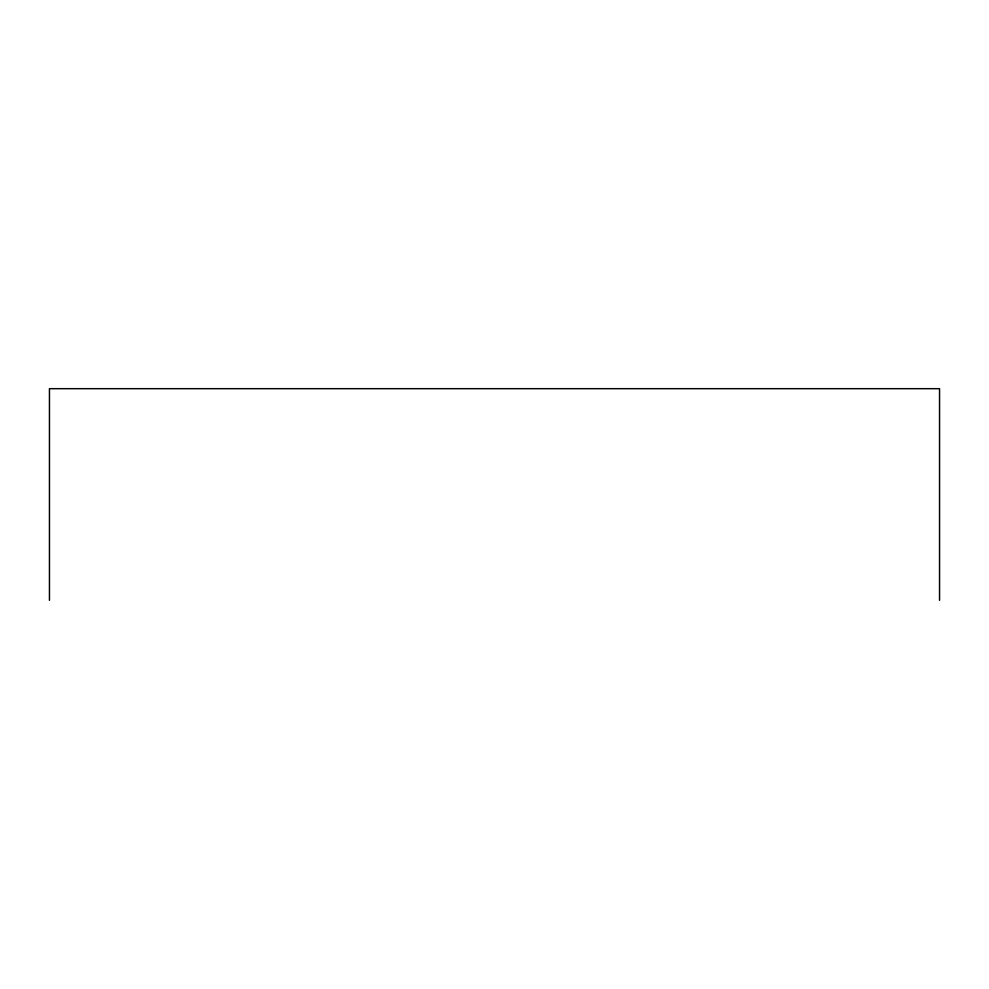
<?xml version="1.0" encoding="UTF-8"?>
<svg xmlns="http://www.w3.org/2000/svg" width="989" height="989" viewBox="0 0 989 989"><rect width="100%" height="100%" fill="white"/><g stroke="black" fill="none" stroke-linecap="round" stroke-linejoin="round"><path stroke-width="1.48" d="M939.55 600.323L939.55 388.677L49.45 388.677L49.45 600.323"/></g></svg>
